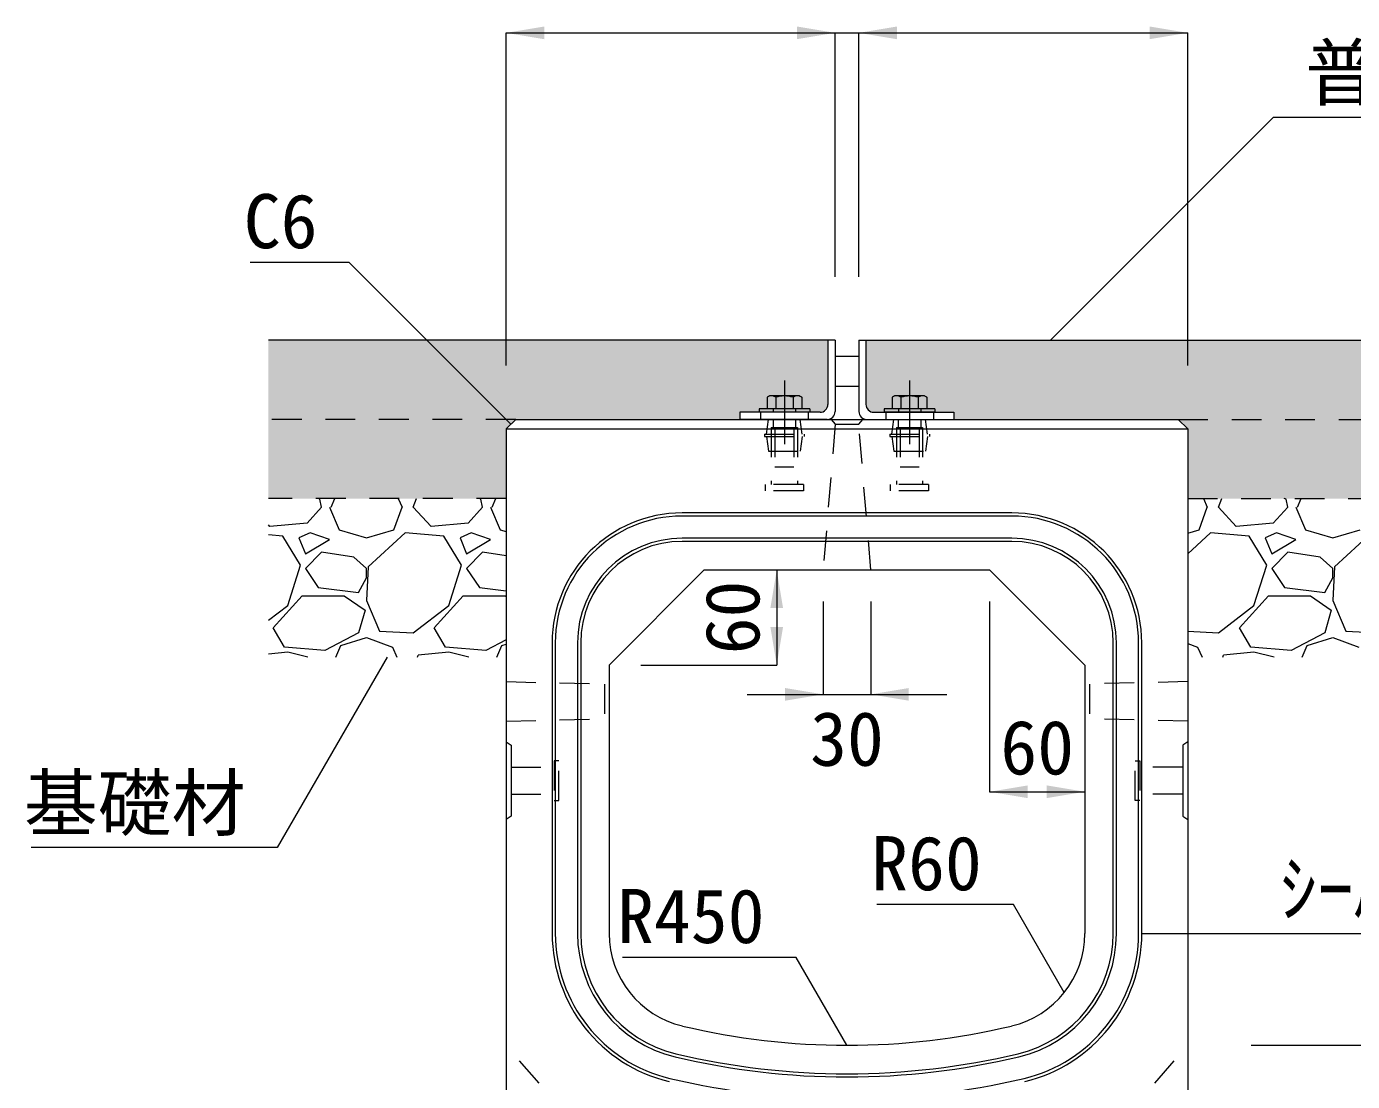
# Model space of a CAD drawing. Units: millimetres at full size; some dimension numbers follow another scale. Extents: x 87398 to 114821, y -118528 to -105583.
# Drawn here: x 88860 to 89697, y -107459 to -106793 of the extents above; entities that cross this region are included whole.
import ezdxf
from ezdxf.enums import TextEntityAlignment as Align

# ---------------------------------------------------------------- set-up
doc = ezdxf.new("R2010")
doc.units = ezdxf.units.MM
doc.header["$LTSCALE"] = 25
doc.linetypes.add('CHAIN', pattern=[18.5, 12, -1.5, 3.5, -1.5])
doc.linetypes.add('USER1', pattern=[1.35, 0.75, -0.6])
for name, color, linetype, lineweight in [('アングル', 191, 'Continuous', 13), ('インサート', 92, 'USER1', 9), ('ハッチング_基礎', 150, 'Continuous', 9), ('寸法線', 7, 'Continuous', 13), ('引出線', 4, 'Continuous', 13), ('排水孔', 30, 'USER1', 15), ('本体', 2, 'Continuous', 9), ('目地', 132, 'Continuous', 5), ('舗装・基礎', 3, 'Continuous', 13), ('補助線', 8, 'USER1', 9)]:
    doc.layers.add(name, color=color, linetype=linetype, lineweight=lineweight)
doc.layers.add('ハッチング_舗装', color=7, linetype='Continuous')
doc.styles.add('ＭＳ ゴシック', font='')
doc.styles.get('ＭＳ ゴシック').set_extended_font_data('MS Gothic')

# ---------------------------------------------------------------- blocks, each defined once
blk = doc.blocks.new('filled_arrow')
at = {"color": 0, "linetype": 'Continuous', "lineweight": -2}
blk.add_solid([(7.5, 1.25), (0, 0), (7.5, -1.25)], dxfattribs=at)

msp = doc.modelspace()

# ---------------------------------------------------------------- hatches: boundary and pattern name
at = {"layer": 'ハッチング_舗装'}
for points in [[(89310.1, -107040.85), (89310.1, -107036.35), (89322.1, -107036.35), (89354.1, -107036.35), (89360.6, -107036.35, 0.41421), (89365.6, -107031.35), (89365.6, -106990.85), (89012.6, -106990.85), (89012.6, -107040.85), (89168.6, -107040.85)], [(89586.6, -107040.85), (89742.6, -107040.85), (89742.6, -106990.85), (89389.6, -106990.85), (89389.6, -107031.35, 0.41421), (89394.6, -107036.35), (89401.1, -107036.35), (89433.1, -107036.35), (89445.1, -107036.35), (89445.1, -107040.85)], [(89012.6, -107040.85), (89012.6, -107090.85), (89162.6, -107090.85), (89162.6, -107046.85), (89168.6, -107040.85)], [(89742.6, -107090.85), (89742.6, -107040.85), (89586.6, -107040.85), (89592.6, -107046.85), (89592.6, -107090.85)]]:
    msp.add_hatch(color=256, dxfattribs=at).paths.add_polyline_path(points)

# ---------------------------------------------------------------- linework, layer by layer
at = {"layer": 'アングル'}
for p, q in [((89365.6, -106990.85), (89365.6, -107031.35)), ((89370.1, -106990.85), (89365.6, -106990.85)), ((89370.1, -106990.85), (89370.1, -107035.85)), ((89385.1, -106990.85), (89385.1, -107035.85)), ((89385.1, -106990.85), (89389.6, -106990.85)), ((89389.6, -106990.85), (89389.6, -107031.35)), ((89370.1, -107000.85), (89385.1, -107000.85)), ((89370.1, -107019.85), (89385.1, -107019.85)), ((89310.1, -107036.35), (89310.1, -107040.85)), ((89360.6, -107036.35), (89310.1, -107036.35)), ((89394.6, -107036.35), (89445.1, -107036.35)), ((89445.1, -107036.35), (89445.1, -107040.85)), ((89365.1, -107040.85), (89310.1, -107040.85)), ((89390.1, -107040.85), (89445.1, -107040.85))]:
    msp.add_line(p, q, dxfattribs=at)
at = {"layer": 'アングル', "linetype": 'CHAIN', "lineweight": 9}
for p, q in [((89338.1, -107016.35), (89338.1, -107056.35)), ((89417.1, -107016.35), (89417.1, -107056.35))]:
    msp.add_line(p, q, dxfattribs=at)
at = {"layer": 'アングル', "linetype": 'USER1', "lineweight": 9}
for p, q in [((89323.1, -107036.35), (89323.1, -107040.85)), ((89353.1, -107036.35), (89353.1, -107040.85)), ((89402.1, -107036.35), (89402.1, -107040.85)), ((89432.1, -107036.35), (89432.1, -107040.85))]:
    msp.add_line(p, q, dxfattribs=at)
at = {"layer": 'アングル'}
for centre, start, end in [((89360.6, -107031.35), 270, 0), ((89365.1, -107035.85), 270, 0), ((89390.1, -107035.85), 180, 270), ((89394.6, -107031.35), 180, 270)]:
    msp.add_arc(centre, 5, start, end, dxfattribs=at)
at = {"layer": 'インサート', "linetype": 'Continuous', "lineweight": 13}
for p, q in [((89328.62, -107026.05), (89327.15, -107026.89)), ((89327.15, -107026.89), (89327.15, -107034.05)), ((89347.59, -107026.05), (89328.62, -107026.05)), ((89347.59, -107026.05), (89349.05, -107026.89)), ((89349.05, -107026.89), (89349.05, -107034.05)), ((89407.62, -107026.05), (89406.15, -107026.89)), ((89406.15, -107026.89), (89406.15, -107034.05)), ((89426.59, -107026.05), (89407.62, -107026.05)), ((89426.59, -107026.05), (89428.05, -107026.89)), ((89428.05, -107026.89), (89428.05, -107034.05)), ((89349.05, -107034.05), (89327.15, -107034.05)), ((89428.05, -107034.05), (89406.15, -107034.05))]:
    msp.add_line(p, q, dxfattribs=at)
at = {"layer": 'インサート', "linetype": 'Continuous', "lineweight": 5}
for p, q in [((89332.63, -107026.89), (89332.63, -107034.05)), ((89343.58, -107026.89), (89343.58, -107034.05)), ((89411.63, -107026.89), (89411.63, -107034.05)), ((89422.58, -107026.89), (89422.58, -107034.05))]:
    msp.add_line(p, q, dxfattribs=at)
at = {"layer": 'インサート', "linetype": 'Continuous'}
for p, q in [((89354.1, -107034.05), (89322.1, -107034.05)), ((89322.1, -107034.05), (89322.1, -107036.35)), ((89354.1, -107036.35), (89322.1, -107036.35)), ((89354.1, -107034.05), (89354.1, -107036.35)), ((89433.1, -107034.05), (89401.1, -107034.05)), ((89401.1, -107034.05), (89401.1, -107036.35)), ((89433.1, -107036.35), (89401.1, -107036.35)), ((89433.1, -107034.05), (89433.1, -107036.35))]:
    msp.add_line(p, q, dxfattribs=at)
at = {"layer": 'インサート'}
for p, q in [((89331.1, -107034.05), (89331.1, -107036.35)), ((89345.1, -107034.05), (89345.1, -107036.35)), ((89410.1, -107034.05), (89410.1, -107036.35)), ((89424.1, -107034.05), (89424.1, -107036.35)), ((89326.85, -107050.1), (89328.1, -107040.85)), ((89328.1, -107040.85), (89348.1, -107040.85)), ((89329.85, -107045.85), (89346.35, -107045.85)), ((89329.85, -107045.85), (89329.85, -107081.85)), ((89330.98, -107040.85), (89330.98, -107045.85)), ((89332.1, -107045.85), (89332.1, -107070.85)), ((89344.1, -107045.85), (89344.1, -107070.85)), ((89345.23, -107040.85), (89345.23, -107045.85)), ((89346.35, -107045.85), (89346.35, -107081.85)), ((89349.35, -107050.1), (89348.1, -107040.85)), ((89405.85, -107050.1), (89407.1, -107040.85)), ((89407.1, -107040.85), (89427.1, -107040.85)), ((89408.85, -107045.85), (89425.35, -107045.85)), ((89408.85, -107045.85), (89408.85, -107081.85)), ((89409.98, -107040.85), (89409.98, -107045.85)), ((89411.1, -107045.85), (89411.1, -107070.85)), ((89423.1, -107045.85), (89423.1, -107070.85)), ((89424.23, -107040.85), (89424.23, -107045.85)), ((89425.35, -107045.85), (89425.35, -107081.85)), ((89428.35, -107050.1), (89427.1, -107040.85)), ((89325.6, -107050.1), (89350.6, -107050.1)), ((89325.6, -107050.1), (89325.6, -107051.6)), ((89325.6, -107051.6), (89350.6, -107051.6)), ((89326.85, -107051.6), (89328.1, -107060.85)), ((89349.35, -107051.6), (89348.1, -107060.85)), ((89350.6, -107050.1), (89350.6, -107051.6)), ((89404.6, -107050.1), (89429.6, -107050.1)), ((89404.6, -107050.1), (89404.6, -107051.6)), ((89404.6, -107051.6), (89429.6, -107051.6)), ((89405.85, -107051.6), (89407.1, -107060.85)), ((89428.35, -107051.6), (89427.1, -107060.85)), ((89429.6, -107050.1), (89429.6, -107051.6)), ((89328.1, -107060.85), (89348.1, -107060.85)), ((89407.1, -107060.85), (89427.1, -107060.85)), ((89332.1, -107070.85), (89344.1, -107070.85)), ((89411.1, -107070.85), (89423.1, -107070.85)), ((89326.1, -107085.85), (89326.1, -107081.85)), ((89350.1, -107081.85), (89326.1, -107081.85)), ((89350.1, -107085.85), (89326.1, -107085.85)), ((89350.1, -107081.85), (89350.1, -107085.85)), ((89405.1, -107085.85), (89405.1, -107081.85)), ((89429.1, -107081.85), (89405.1, -107081.85)), ((89429.1, -107085.85), (89405.1, -107085.85)), ((89429.1, -107081.85), (89429.1, -107085.85)), ((89165.8, -107260.35), (89192.8, -107260.35)), ((89165.8, -107260.35), (89165.8, -107277.35)), ((89195.8, -107256.35), (89192.8, -107256.35)), ((89192.8, -107256.35), (89192.8, -107281.35)), ((89195.8, -107281.35), (89195.8, -107256.35)), ((89559.4, -107256.35), (89562.4, -107256.35)), ((89559.4, -107281.35), (89559.4, -107256.35)), ((89562.4, -107256.35), (89562.4, -107281.35)), ((89589.4, -107260.35), (89562.4, -107260.35)), ((89589.4, -107260.35), (89589.4, -107277.35)), ((89165.8, -107277.35), (89192.8, -107277.35)), ((89589.4, -107277.35), (89562.4, -107277.35)), ((89192.8, -107281.35), (89195.8, -107281.35)), ((89562.4, -107281.35), (89559.4, -107281.35))]:
    msp.add_line(p, q, dxfattribs=at)
at = {"layer": 'インサート', "linetype": 'Continuous', "lineweight": 5}
for centre, radius, start, end in [((89329.89, -107030.89), 4.85, 55.61575, 124.38425), ((89338.1, -107044.16), 18.12, 72.41205, 107.58795), ((89346.32, -107030.89), 4.85, 55.61575, 124.38425), ((89408.89, -107030.89), 4.85, 55.61575, 124.38425), ((89417.1, -107044.16), 18.12, 72.41205, 107.58795), ((89425.32, -107030.89), 4.85, 55.61575, 124.38425)]:
    msp.add_arc(centre, radius, start, end, dxfattribs=at)
at = {"layer": 'ハッチング_基礎'}
for p, q in [((89046.11, -107096.22), (89036.96, -107106.38)), ((89045.09, -107091.14), (89043.91, -107090.85)), ((89046.11, -107096.22), (89045.09, -107091.14)), ((89051.19, -107096.22), (89057.28, -107110.44)), ((89052.2, -107096.22), (89054.51, -107090.85)), ((89091.83, -107110.44), (89096.91, -107096.22)), ((89094.43, -107090.85), (89096.91, -107096.22)), ((89104.02, -107096.22), (89106.04, -107090.85)), ((89115.2, -107108.41), (89104.02, -107096.22)), ((89147.71, -107096.22), (89138.56, -107106.38)), ((89146.69, -107091.14), (89145.51, -107090.85)), ((89147.71, -107096.22), (89146.69, -107091.14)), ((89152.79, -107096.22), (89158.88, -107110.44)), ((89153.8, -107096.22), (89156.11, -107090.85)), ((89599.83, -107110.44), (89604.91, -107096.22)), ((89602.43, -107090.85), (89604.91, -107096.22)), ((89612.02, -107096.22), (89614.04, -107090.85)), ((89623.2, -107108.41), (89612.02, -107096.22)), ((89655.71, -107096.22), (89646.56, -107106.38)), ((89654.69, -107091.14), (89653.51, -107090.85)), ((89655.71, -107096.22), (89654.69, -107091.14)), ((89660.79, -107096.22), (89666.88, -107110.44)), ((89661.8, -107096.22), (89664.11, -107090.85)), ((89013.6, -107108.41), (89012.6, -107107.33)), ((89021.72, -107114.51), (89012.6, -107113.75)), ((89036.96, -107106.38), (89013.6, -107108.41)), ((89039, -107112.48), (89031.88, -107115.52)), ((89051.19, -107116.54), (89039, -107112.48)), ((89057.28, -107110.44), (89074.56, -107115.52)), ((89074.56, -107115.52), (89091.83, -107110.44)), ((89098.94, -107112.48), (89075.57, -107133.81)), ((89123.32, -107114.51), (89098.94, -107112.48)), ((89138.56, -107106.38), (89115.2, -107108.41)), ((89140.6, -107112.48), (89133.48, -107115.52)), ((89152.79, -107116.54), (89140.6, -107112.48)), ((89158.88, -107110.44), (89162.6, -107111.54)), ((89592.6, -107112.57), (89599.83, -107110.44)), ((89606.94, -107112.48), (89592.6, -107125.57)), ((89631.32, -107114.51), (89606.94, -107112.48)), ((89646.56, -107106.38), (89623.2, -107108.41)), ((89648.6, -107112.48), (89641.48, -107115.52)), ((89660.79, -107116.54), (89648.6, -107112.48)), ((89666.88, -107110.44), (89684.16, -107115.52)), ((89684.16, -107115.52), (89701.43, -107110.44)), ((89708.54, -107112.48), (89685.17, -107133.81)), ((89032.9, -107132.8), (89021.72, -107114.51)), ((89031.88, -107115.52), (89035.95, -107125.68)), ((89035.95, -107125.68), (89051.19, -107116.54)), ((89134.5, -107132.8), (89123.32, -107114.51)), ((89133.48, -107115.52), (89137.55, -107125.68)), ((89137.55, -107125.68), (89152.79, -107116.54)), ((89642.5, -107132.8), (89631.32, -107114.51)), ((89641.48, -107115.52), (89645.55, -107125.68)), ((89645.55, -107125.68), (89660.79, -107116.54)), ((89046.11, -107124.67), (89035.95, -107134.83)), ((89066.43, -107127.72), (89046.11, -107124.67)), ((89074.56, -107134.83), (89066.43, -107127.72)), ((89147.71, -107124.67), (89137.55, -107134.83)), ((89162.6, -107126.9), (89147.71, -107124.67)), ((89655.71, -107124.67), (89645.55, -107134.83)), ((89676.03, -107127.72), (89655.71, -107124.67)), ((89684.16, -107134.83), (89676.03, -107127.72)), ((89024.77, -107158.2), (89032.9, -107132.8)), ((89035.95, -107134.83), (89044.08, -107147.02)), ((89075.57, -107133.81), (89074.56, -107155.15)), ((89074.56, -107140.92), (89074.56, -107134.83)), ((89126.37, -107158.2), (89134.5, -107132.8)), ((89137.55, -107134.83), (89145.68, -107147.02)), ((89634.37, -107158.2), (89642.5, -107132.8)), ((89645.55, -107134.83), (89653.68, -107147.02)), ((89685.17, -107133.81), (89684.16, -107155.15)), ((89684.16, -107140.92), (89684.16, -107134.83)), ((89044.08, -107147.02), (89069.48, -107150.07)), ((89069.48, -107150.07), (89074.56, -107140.92)), ((89145.68, -107147.02), (89162.6, -107149.05)), ((89653.68, -107147.02), (89679.08, -107150.07)), ((89679.08, -107150.07), (89684.16, -107140.92)), ((89015.63, -107172.42), (89033.92, -107152.1)), ((89033.92, -107152.1), (89060.33, -107152.1)), ((89060.33, -107152.1), (89073.54, -107161.24)), ((89074.56, -107155.15), (89082.68, -107174.45)), ((89117.23, -107172.42), (89135.52, -107152.1)), ((89135.52, -107152.1), (89161.93, -107152.1)), ((89161.93, -107152.1), (89162.6, -107152.56)), ((89625.23, -107172.42), (89643.52, -107152.1)), ((89643.52, -107152.1), (89669.93, -107152.1)), ((89669.93, -107152.1), (89683.14, -107161.24)), ((89684.16, -107155.15), (89692.28, -107174.45)), ((89012.6, -107167.6), (89024.77, -107158.2)), ((89073.54, -107161.24), (89069.48, -107175.47)), ((89104.02, -107175.47), (89126.37, -107158.2)), ((89612.02, -107175.47), (89634.37, -107158.2)), ((89683.14, -107161.24), (89679.08, -107175.47)), ((89022.74, -107184.61), (89015.63, -107172.42)), ((89124.34, -107184.61), (89117.23, -107172.42)), ((89632.34, -107184.61), (89625.23, -107172.42)), ((89069.48, -107175.47), (89048.14, -107186.64)), ((89058.3, -107183.6), (89074.56, -107178.52)), ((89074.56, -107178.52), (89090.81, -107184.61)), ((89082.68, -107174.45), (89104.02, -107175.47)), ((89162.6, -107179.91), (89149.74, -107186.64)), ((89592.6, -107174.54), (89612.02, -107175.47)), ((89679.08, -107175.47), (89657.74, -107186.64)), ((89667.9, -107183.6), (89684.16, -107178.52)), ((89684.16, -107178.52), (89700.41, -107184.61)), ((89692.28, -107174.45), (89713.62, -107175.47)), ((89024.77, -107187.66), (89012.6, -107188.94)), ((89048.14, -107186.64), (89022.74, -107184.61)), ((89037.51, -107190.85), (89024.77, -107187.66)), ((89055.19, -107190.85), (89058.3, -107183.6)), ((89090.81, -107184.61), (89093.69, -107190.85)), ((89126.37, -107187.66), (89107.07, -107189.69)), ((89149.74, -107186.64), (89124.34, -107184.61)), ((89139.11, -107190.85), (89126.37, -107187.66)), ((89156.79, -107190.85), (89159.9, -107183.6)), ((89159.9, -107183.6), (89162.6, -107182.75)), ((89592.6, -107182.28), (89598.81, -107184.61)), ((89598.81, -107184.61), (89601.69, -107190.85)), ((89634.37, -107187.66), (89615.07, -107189.69)), ((89657.74, -107186.64), (89632.34, -107184.61)), ((89647.11, -107190.85), (89634.37, -107187.66)), ((89664.79, -107190.85), (89667.9, -107183.6)), ((89106.64, -107190.85), (89107.07, -107189.69)), ((89614.64, -107190.85), (89615.07, -107189.69))]:
    msp.add_line(p, q, dxfattribs=at)
at = {"layer": '寸法線'}
for p, q in [((89162.6, -106796.83), (89370.1, -106796.83)), ((89162.6, -107006.85), (89162.6, -106796.83)), ((89322.1, -106796.83), (89433.1, -106796.83)), ((89370.1, -106950.85), (89370.1, -106796.83)), ((89370.1, -106950.85), (89370.1, -106796.83)), ((89385.1, -106796.83), (89592.6, -106796.83)), ((89385.1, -106950.85), (89385.1, -106796.83)), ((89385.1, -106950.85), (89385.1, -106796.83)), ((89592.6, -107006.85), (89592.6, -106796.83)), ((89307.6, -107135.85), (89333.28, -107135.85)), ((89333.28, -107135.85), (89333.28, -107195.85)), ((89362.6, -107155.85), (89362.6, -107214.38)), ((89392.6, -107155.85), (89392.6, -107214.38)), ((89467.6, -107155.85), (89467.6, -107275.85)), ((89247.6, -107195.85), (89333.28, -107195.85)), ((89314.6, -107214.38), (89440.6, -107214.38)), ((89527.6, -107215.85), (89527.6, -107275.85)), ((89467.6, -107275.85), (89527.6, -107275.85)), ((89632.6, -107435.85), (89894.63, -107435.85)), ((89632.6, -107435.85), (89894.63, -107435.85))]:
    msp.add_line(p, q, dxfattribs=at)
at = {"layer": '引出線'}
for points in [[(89505.97, -106990.85), (89646.72, -106850.09), (89941.57, -106850.09)], [(89165.6, -107043.85), (89063.56, -106941.8), (89001.16, -106941.8)], [(89087.6, -107190.85), (89018.19, -107311.08), (88862.96, -107311.08)], [(89514.67, -107402.53), (89482.65, -107347.06), (89396.49, -107347.06)], [(89563.6, -107365.32), (89630.71, -107365.32), (89763.46, -107365.32)], [(89377.6, -107435.85), (89345.58, -107380.38), (89236.04, -107380.38)]]:
    msp.add_lwpolyline(points, dxfattribs=at)
at = {"layer": '排水孔'}
for p, q in [((89370.1, -107043.85), (89362.6, -107135.85)), ((89367.6, -107040.85), (89370.1, -107043.85)), ((89370.1, -107043.85), (89385.1, -107043.85)), ((89385.1, -107043.85), (89387.6, -107040.85)), ((89392.6, -107135.85), (89385.1, -107043.85))]:
    msp.add_line(p, q, dxfattribs=at)
at = {"layer": '本体', "lineweight": 13}
for p, q in [((89162.6, -107046.85), (89168.6, -107040.85)), ((89162.6, -107046.85), (89162.6, -107500.85)), ((89168.6, -107040.85), (89586.6, -107040.85)), ((89586.6, -107040.85), (89592.6, -107046.85)), ((89592.6, -107046.85), (89592.6, -107500.85)), ((89227.6, -107195.85), (89287.6, -107135.85)), ((89287.6, -107135.85), (89467.6, -107135.85)), ((89467.6, -107135.85), (89527.6, -107195.85)), ((89227.6, -107195.85), (89227.6, -107365.32)), ((89527.6, -107195.85), (89527.6, -107365.32))]:
    msp.add_line(p, q, dxfattribs=at)
at = {"layer": '本体', "lineweight": 5}
msp.add_line((89162.6, -107046.85), (89592.6, -107046.85), dxfattribs=at)
at = {"layer": '本体'}
for p, q in [((89162.6, -107244.35), (89165.8, -107246.35)), ((89165.8, -107246.35), (89165.8, -107291.35)), ((89592.6, -107244.35), (89589.4, -107246.35)), ((89589.4, -107246.35), (89589.4, -107291.35)), ((89165.8, -107291.35), (89162.6, -107293.35)), ((89589.4, -107291.35), (89592.6, -107293.35))]:
    msp.add_line(p, q, dxfattribs=at)
at = {"layer": '本体', "linetype": 'USER1'}
for p, q in [((89227.6, -107510.85), (89162.6, -107435.85)), ((89527.6, -107510.85), (89592.6, -107435.85))]:
    msp.add_line(p, q, dxfattribs=at)
at = {"layer": '本体', "lineweight": 13}
for centre, radius, start, end in [((89287.6, -107365.32), 60, 180, 256.65764), ((89467.6, -107365.32), 60, 283.34236, 0), ((89377.6, -106985.85), 450, 256.65764, 283.34236)]:
    msp.add_arc(centre, radius, start, end, dxfattribs=at)
at = {"layer": '目地'}
for p, q in [((89481.6, -107099.85), (89273.6, -107099.85)), ((89481.6, -107101.85), (89273.6, -107101.85)), ((89481.6, -107115.85), (89273.6, -107115.85)), ((89481.6, -107117.85), (89273.6, -107117.85)), ((89191.6, -107181.85), (89191.6, -107365.32)), ((89193.6, -107181.85), (89193.6, -107365.32)), ((89207.6, -107181.85), (89207.6, -107365.32)), ((89209.6, -107181.85), (89209.6, -107365.32)), ((89545.6, -107365.32), (89545.6, -107181.85)), ((89547.6, -107365.32), (89547.6, -107181.85)), ((89561.6, -107365.32), (89561.6, -107181.85)), ((89563.6, -107365.32), (89563.6, -107181.85))]:
    msp.add_line(p, q, dxfattribs=at)
for centre, radius, start, end in [((89273.6, -107181.85), 82, 90, 180), ((89273.6, -107181.85), 80, 90, 180), ((89481.6, -107181.85), 82, 0, 90), ((89481.6, -107181.85), 80, 0, 90), ((89273.6, -107181.85), 66, 90, 180), ((89273.6, -107181.85), 64, 90, 180), ((89481.6, -107181.85), 66, 0, 90), ((89481.6, -107181.85), 64, 0, 90), ((89287.6, -107365.32), 96, 180, 256.65764), ((89287.6, -107365.32), 94, 180, 256.65764), ((89287.6, -107365.32), 80, 180, 256.65764), ((89287.6, -107365.32), 78, 180, 256.65764), ((89467.6, -107365.32), 78, 283.34236, 0), ((89467.6, -107365.32), 80, 283.34236, 360), ((89467.6, -107365.32), 94, 283.34236, 0), ((89467.6, -107365.32), 96, 283.34236, 0), ((89377.6, -106985.85), 470, 256.65764, 283.34236), ((89377.6, -106985.85), 468, 256.65764, 283.34236), ((89377.6, -106985.85), 484, 256.65764, 283.34236)]:
    msp.add_arc(centre, radius, start, end, dxfattribs=at)
at = {"layer": '舗装・基礎'}
for p, q in [((89365.6, -106990.85), (89012.6, -106990.85)), ((89389.6, -106990.85), (89742.6, -106990.85))]:
    msp.add_line(p, q, dxfattribs=at)
at = {"layer": '舗装・基礎', "linetype": 'USER1'}
for p, q in [((89168.6, -107040.85), (89012.6, -107040.85)), ((89586.6, -107040.85), (89742.6, -107040.85)), ((89162.6, -107090.85), (89012.6, -107090.85)), ((89592.6, -107090.85), (89742.6, -107090.85))]:
    msp.add_line(p, q, dxfattribs=at)
at = {"layer": '補助線'}
for p, q in [((89162.6, -107206.35), (89162.6, -107231.35)), ((89162.6, -107206.35), (89224.6, -107207.85)), ((89224.6, -107207.85), (89224.6, -107229.85)), ((89592.6, -107206.35), (89530.6, -107207.85)), ((89530.6, -107207.85), (89530.6, -107229.85)), ((89592.6, -107206.35), (89592.6, -107231.35)), ((89162.6, -107231.35), (89224.6, -107229.85)), ((89592.6, -107231.35), (89530.6, -107229.85))]:
    msp.add_line(p, q, dxfattribs=at)

# ---------------------------------------------------------------- block references
at = {"layer": '寸法線', "xscale": 3.2, "yscale": 3.2}
for p in [(89162.6, -106796.83), (89385.1, -106796.83), (89385.1, -106796.83), (89392.6, -107214.38), (89467.6, -107275.85)]:
    msp.add_blockref('filled_arrow', p, dxfattribs=at)
for p, rotation in [((89370.1, -106796.83), 180), ((89370.1, -106796.83), 180), ((89592.6, -106796.83), 180), ((89333.28, -107135.85), 270), ((89333.28, -107195.85), 90), ((89362.6, -107214.38), 180), ((89527.6, -107275.85), 180)]:
    msp.add_blockref('filled_arrow', p, dxfattribs=dict(at, rotation=rotation))
at = {"layer": '引出線', "xscale": 0.16, "yscale": 0.16}
for p, rotation in [((89505.97, -106990.85), 45), ((89165.6, -107043.85), 135), ((89087.6, -107190.85), 240), ((89514.67, -107402.53), 120), ((89377.6, -107435.85), 120)]:
    msp.add_blockref('filled_arrow', p, dxfattribs=dict(at, rotation=rotation))
msp.add_blockref('filled_arrow', (89563.6, -107365.32), dxfattribs=at)

# ---------------------------------------------------------------- texts
at = {"layer": '寸法線', "style": 'ＭＳ ゴシック'}
msp.add_text('60', height=34.18, rotation=90, dxfattribs=at).set_placement((89305.28, -107165.85), align=Align.MIDDLE_CENTER)
for s, p in [('30', (89377.6, -107242.38)), ('60', (89497.6, -107247.85))]:
    msp.add_text(s, height=34.18, dxfattribs=at).set_placement(p, align=Align.MIDDLE_CENTER)
at = {"layer": '引出線', "style": 'ＭＳ ゴシック'}
for s, p in [('普通アスコン', (89666.72, -106804.88)), ('ｼｰﾙ溝', (89650.71, -107320.11))]:
    msp.add_text(s, height=34.18, dxfattribs=at).set_placement(p, align=Align.TOP_LEFT)
for s, p in [('C6', (89043.56, -106898.6)), ('基礎材', (88998.19, -107265.87)), ('R60', (89462.65, -107303.86)), ('R450', (89325.58, -107337.18))]:
    msp.add_text(s, height=34.18, dxfattribs=at).set_placement(p, align=Align.TOP_RIGHT)

doc.saveas('drawing.dxf')
